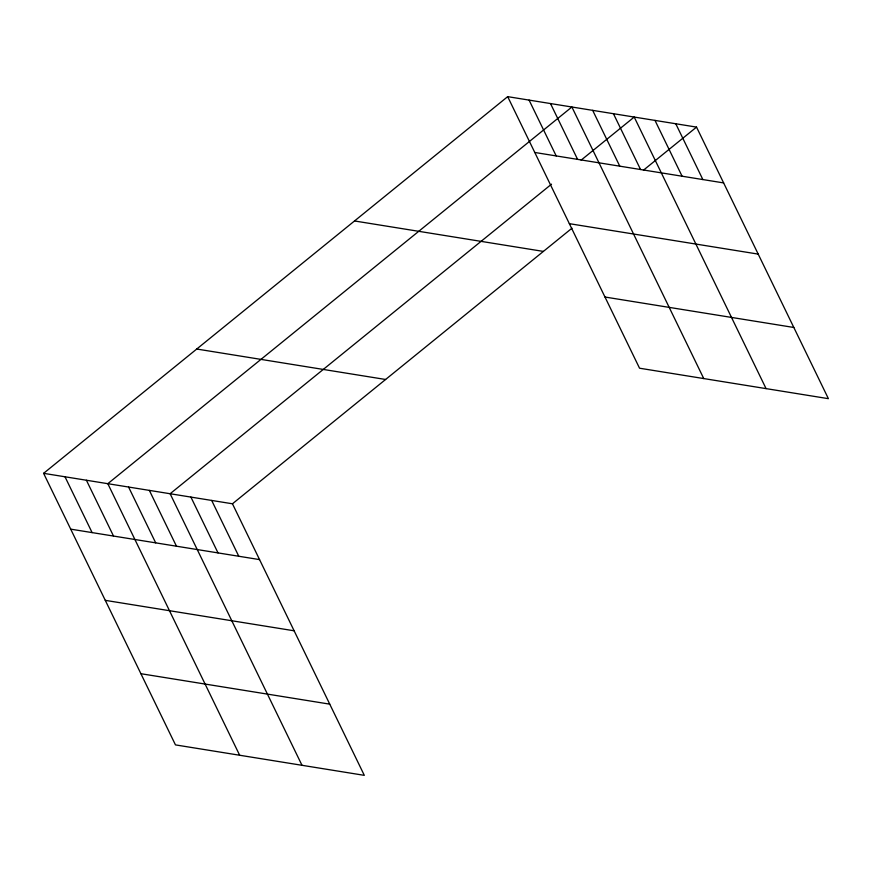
<?xml version="1.0" encoding="UTF-8"?>
<svg xmlns="http://www.w3.org/2000/svg" width="872" height="872" viewBox="0 0 872 872"><rect width="100%" height="100%" fill="white"/><g stroke="black" fill="none" stroke-linecap="round" stroke-linejoin="round"><path stroke-width="1.31" d="M43.6 473.333L232.453 503.787L364.322 775.35L175.468 744.895L43.6 473.333L507.678 96.65L696.532 127.105L828.4 398.668L639.547 368.213L507.678 96.65M551.518 184.177L170.127 493.737L301.995 765.3M581.123 160.143L634.217 117.055L766.074 388.618M232.453 503.787L571.978 228.202M643.449 170.193L696.532 127.105M534.787 152.469L723.64 182.913M569.362 223.668L758.215 254.112M354.533 220.965L543.387 251.409M604.972 297.025L793.825 327.469M196.745 349.029L385.598 379.483M70.708 529.151L259.562 559.606M105.272 600.35L294.126 630.794M140.893 673.707L329.747 704.151M675.767 123.748L702.865 179.567M654.992 120.401L682.089 176.22M613.441 113.709L640.549 169.517M592.666 110.352L619.774 166.171M703.759 378.568L571.89 107.005L107.812 483.688L239.669 755.25M550.494 103.55L577.591 159.369M529.086 100.106L556.194 155.925M211.678 500.43L238.786 556.249M190.903 497.084L218.011 552.903M149.363 490.391L176.46 546.199M128.587 487.034L155.685 542.853M86.404 480.243L113.513 536.051M65.008 476.788L92.105 532.607"/></g></svg>
